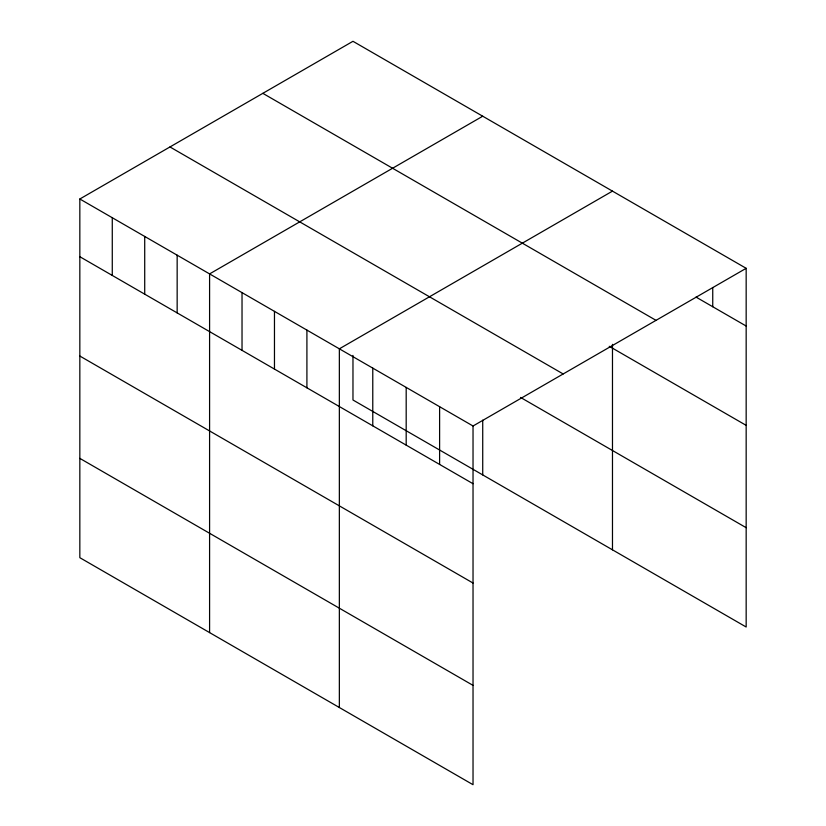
<?xml version="1.0" encoding="UTF-8"?>
<svg xmlns="http://www.w3.org/2000/svg" width="826" height="826" viewBox="0 0 826 826"><rect width="100%" height="100%" fill="white"/><g stroke="black" fill="none" stroke-linecap="round" stroke-linejoin="round"><path stroke-width="1.24" d="M79.833 198.994L473.03 425.999L473.03 784.7L79.833 557.684L79.833 198.994L352.97 41.3L746.167 268.316L746.167 627.006L352.97 400.001L352.97 355.428M482.725 116.218L209.587 273.902L209.587 632.602M612.479 191.126L339.352 348.82L339.352 707.521M473.03 425.999L746.167 268.316M696.029 297.092L746.167 326.033M262.833 93.338L656.03 320.354M609.237 346.3L746.167 425.359M169.97 146.956L563.167 373.961M520.566 397.44L746.167 527.69M79.833 256.71L473.03 483.726M79.833 356.037L473.03 583.042M79.833 458.368L473.03 685.373M712.745 287.5L712.745 306.735M612.479 344.349L612.479 549.827M482.725 420.155L482.725 474.909M439.608 406.702L439.608 464.429M406.185 387.415L406.185 445.131M372.774 368.117L372.774 425.834M306.911 330.09L306.911 387.807M274.469 311.361L274.469 369.088M242.028 292.631L242.028 350.358M177.156 255.172L177.156 312.899M144.715 236.442L144.715 294.17M112.274 217.723L112.274 275.44"/></g></svg>
